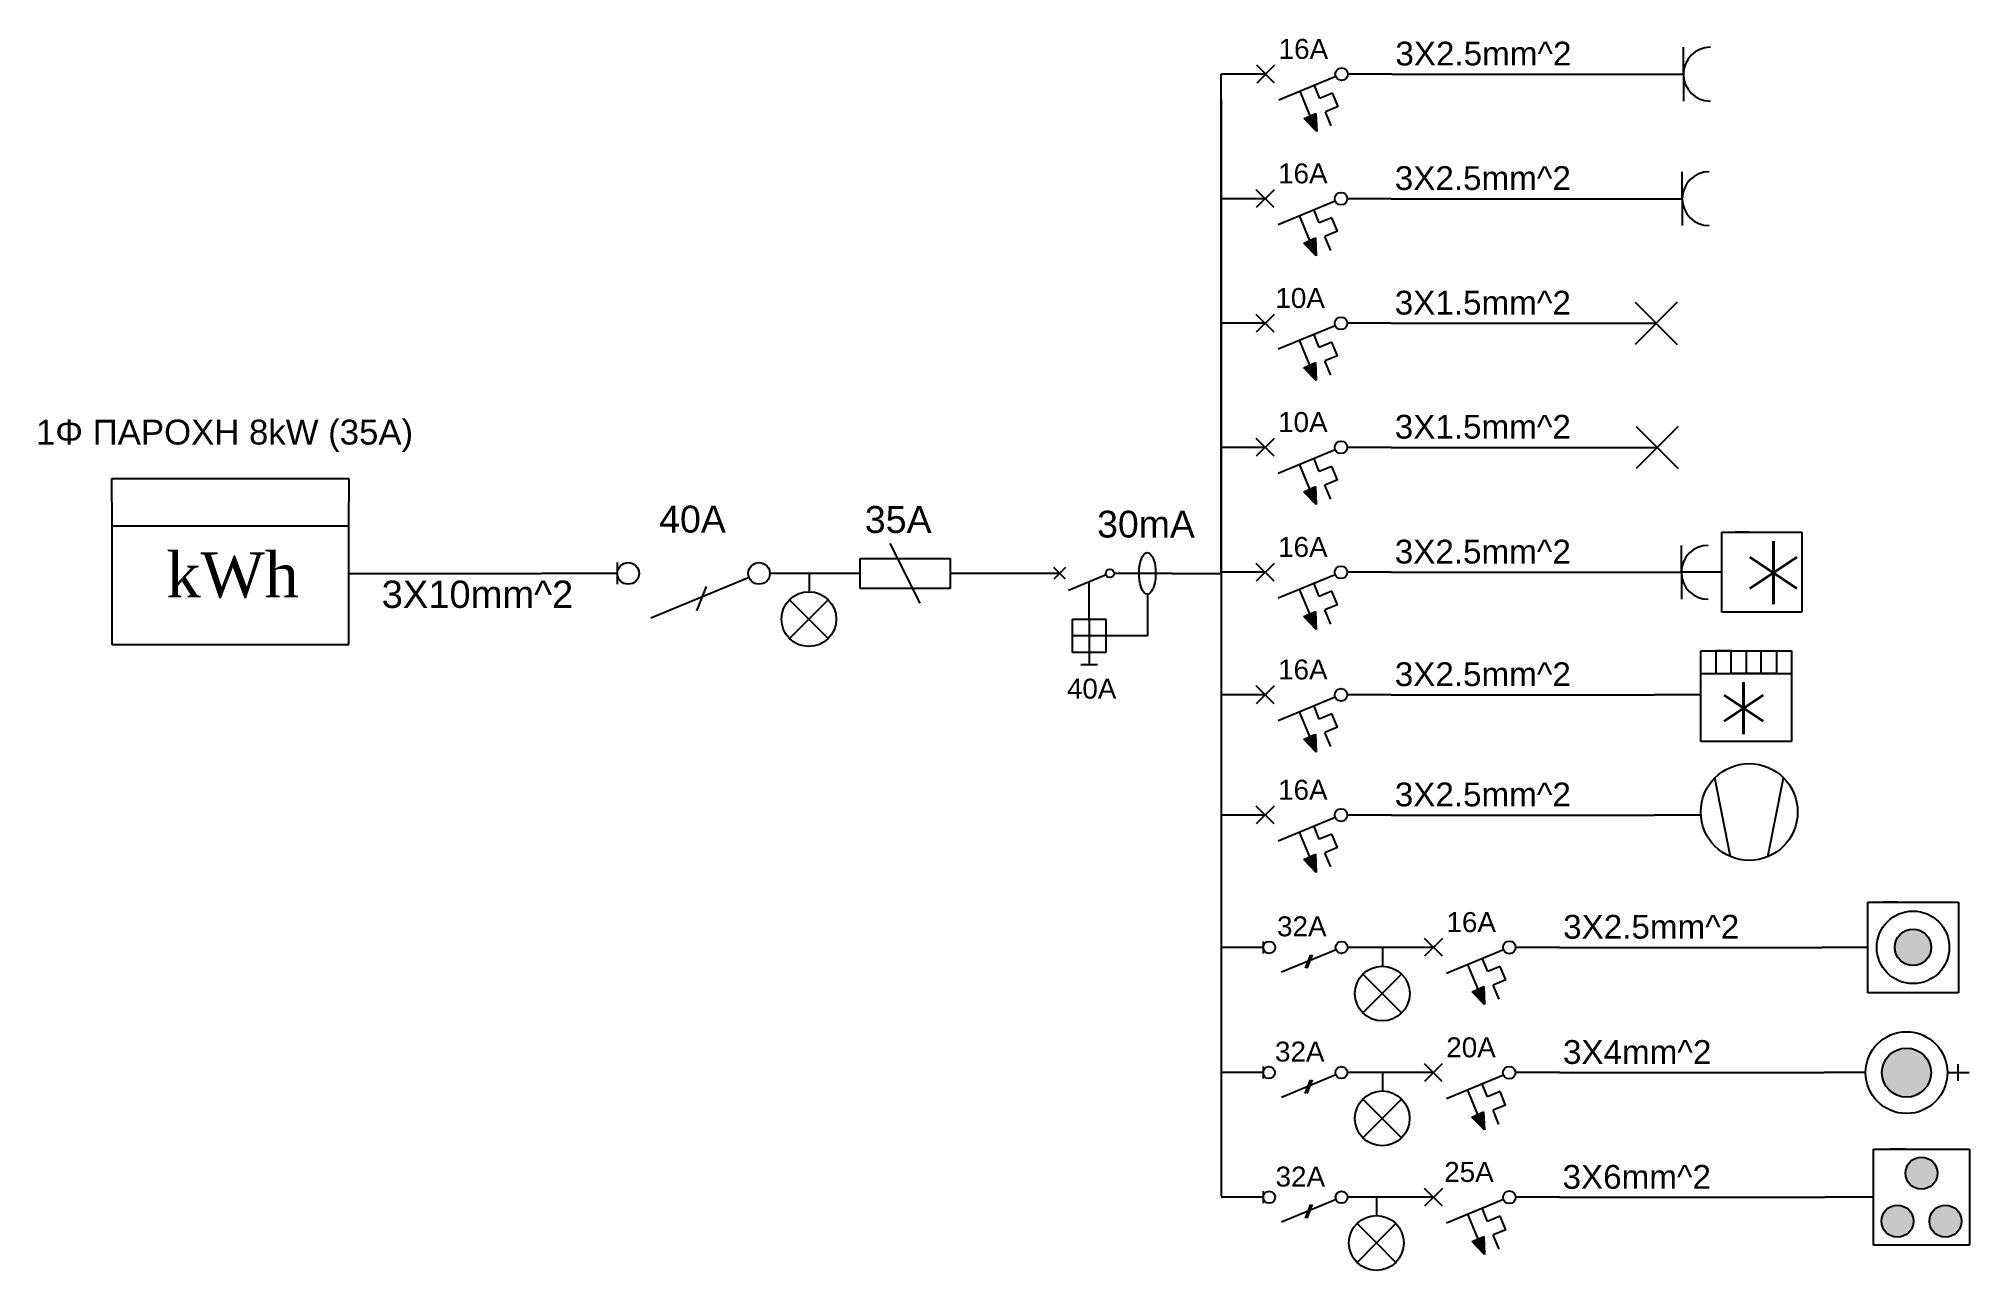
# Model space of a CAD drawing. Header units: inches. Extents: x 225 to 613, y 173 to 420.
import ezdxf

# ---------------------------------------------------------------- set-up
doc = ezdxf.new("R2010")
doc.units = ezdxf.units.IN
doc.header["$MEASUREMENT"] = 0
doc.layers.add('συμβολα', color=7, linetype='Continuous')
doc.styles.get("Standard").update_dxf_attribs({"font": 'arial.ttf'})
doc.styles.add('TXT', font='romans.shx')

msp = doc.modelspace()

# ---------------------------------------------------------------- hatches: boundary and pattern name
at = {"layer": 'συμβολα'}
h = msp.add_hatch(color=256, dxfattribs=at)
h.dxf.hatch_style = 1
h.paths.add_polyline_path([(481.77, 400.89), (481.58, 404.5), (479.25, 403.47)])
h = msp.add_hatch(color=256, dxfattribs=at)
h.dxf.hatch_style = 1
h.paths.add_polyline_path([(481.65, 375.93), (481.47, 379.54), (479.13, 378.52)])
h = msp.add_hatch(color=256, dxfattribs=at)
h.dxf.hatch_style = 1
h.paths.add_polyline_path([(481.65, 350.94), (481.47, 354.56), (479.13, 353.53)])
h = msp.add_hatch(color=256, dxfattribs=at)
h.dxf.hatch_style = 1
h.paths.add_polyline_path([(481.65, 326.08), (481.47, 329.69), (479.13, 328.67)])
h = msp.add_hatch(color=256, dxfattribs=at)
h.dxf.hatch_style = 1
h.paths.add_polyline_path([(481.65, 301.03), (481.47, 304.65), (479.13, 303.62)])
h = msp.add_hatch(color=256, dxfattribs=at)
h.dxf.hatch_style = 1
h.paths.add_polyline_path([(481.65, 276.46), (481.47, 280.08), (479.13, 279.05)])
h = msp.add_hatch(color=256, dxfattribs=at)
h.dxf.hatch_style = 1
h.paths.add_polyline_path([(481.65, 252.35), (481.47, 255.97), (479.13, 254.94)])
for points in [[(597.68, 237.31, 1), (604.95, 237.31, 1)], [(595.08, 212.2, 1), (604.92, 212.2, 1)]]:
    msp.add_hatch(color=256, dxfattribs=at).paths.add_polyline_path(points)
h = msp.add_hatch(color=256, dxfattribs=at)
h.dxf.hatch_style = 1
h.paths.add_polyline_path([(515.41, 225.83), (515.22, 229.44), (512.89, 228.42)])
h = msp.add_hatch(color=256, dxfattribs=at)
h.dxf.hatch_style = 1
h.paths.add_polyline_path([(515.37, 200.72), (515.19, 204.33), (512.85, 203.3)])
h = msp.add_hatch(color=256, dxfattribs=at)
h.paths.add_polyline_path([(606.2, 192.03, 1), (599.79, 192.03, 1)])
h.paths.add_polyline_path([(611.01, 182.41, 1), (604.59, 182.41, 1)])
h.paths.add_polyline_path([(594.98, 182.41, 1), (601.39, 182.41, 1)])
h = msp.add_hatch(color=256, dxfattribs=at)
h.dxf.hatch_style = 1
h.paths.add_polyline_path([(515.4, 175.74), (515.22, 179.35), (512.88, 178.32)])

# ---------------------------------------------------------------- linework, layer by layer
for p, q in [((462.59, 407.27), (462.59, 412.37)), ((462.7, 412.37), (462.59, 412.37)), ((462.59, 312.08), (462.59, 407.27)), ((462.59, 407.27), (462.59, 231.02)), ((287.67, 312.29), (326.3, 312.29)), ((452.78, 312.29), (461.24, 312.29)), ((461.24, 312.29), (462.59, 312.29)), ((462.59, 231.02), (462.59, 187.43))]:
    msp.add_line(p, q)
at = {"color": 5}
for p, q in [((496.8, 412.37), (549.87, 412.37)), ((496.69, 387.41), (549.64, 387.41))]:
    msp.add_line(p, q, dxfattribs=at)
at = {"color": 1}
for p, q in [((496.69, 362.43), (549.78, 362.43)), ((496.69, 337.56), (550.02, 337.56))]:
    msp.add_line(p, q, dxfattribs=at)
at = {"color": 7}
for p, q in [((380.01, 308.61), (380.01, 312.29)), ((494.98, 233.55), (494.98, 237.22)), ((494.97, 208.52), (494.97, 212.2)), ((493.8, 183.54), (493.8, 187.22))]:
    msp.add_line(p, q, dxfattribs=at)
at = {"color": 2}
for p, q in [((496.69, 312.51), (549.46, 312.51)), ((496.69, 287.95), (549.46, 287.95)), ((496.69, 263.84), (549.46, 263.84)), ((530.45, 237.31), (583.03, 237.31)), ((530.41, 212.2), (583.51, 212.2)), ((530.44, 187.22), (583.65, 187.22))]:
    msp.add_line(p, q, dxfattribs=at)
at = {"layer": 'συμβολα'}
for p, q in [((555.27, 412.37), (555.27, 417.77)), ((471.52, 412.37), (462.7, 412.37)), ((473.3, 414.15), (469.74, 410.59)), ((473.3, 410.59), (469.74, 414.15)), ((485.56, 411.89), (474.14, 407.15)), ((496.8, 412.37), (487.99, 412.37)), ((549.87, 412.37), (555.27, 412.37)), ((555.27, 412.37), (555.27, 406.97)), ((480.44, 404), (478.39, 408.97)), ((482.38, 407.51), (481.31, 410.07)), ((484.9, 408.56), (482.38, 407.51)), ((486.02, 405.86), (484.9, 408.56)), ((479.25, 403.47), (481.58, 404.5)), ((481.77, 400.89), (479.25, 403.47)), ((481.58, 404.5), (481.77, 400.89)), ((486.02, 405.86), (483.49, 404.82)), ((484.66, 401.99), (483.49, 404.82)), ((555.04, 387.41), (555.04, 392.81)), ((471.4, 387.41), (462.59, 387.41)), ((473.18, 389.19), (469.62, 385.63)), ((473.18, 385.63), (469.62, 389.19)), ((496.69, 387.41), (487.87, 387.41)), ((549.64, 387.41), (555.04, 387.41)), ((555.04, 387.41), (555.04, 382.01)), ((485.45, 386.93), (474.02, 382.19)), ((480.33, 379.04), (478.27, 384.01)), ((482.26, 382.55), (481.2, 385.11)), ((484.79, 383.6), (482.26, 382.55)), ((485.9, 380.91), (484.79, 383.6)), ((479.13, 378.52), (481.47, 379.54)), ((481.47, 379.54), (481.65, 375.93)), ((485.9, 380.91), (483.38, 379.86)), ((484.55, 377.04), (483.38, 379.86)), ((481.65, 375.93), (479.13, 378.52)), ((473.18, 364.21), (469.62, 360.65)), ((473.18, 360.65), (469.62, 364.21)), ((545.57, 366.64), (554, 358.21)), ((554, 366.64), (545.57, 358.21)), ((471.4, 362.43), (462.59, 362.43)), ((485.45, 361.94), (474.02, 357.21)), ((482.26, 357.57), (481.2, 360.13)), ((496.69, 362.43), (487.87, 362.43)), ((480.33, 354.06), (478.27, 359.03)), ((484.79, 358.62), (482.26, 357.57)), ((485.9, 355.92), (484.79, 358.62)), ((479.13, 353.53), (481.47, 354.56)), ((481.65, 350.94), (479.13, 353.53)), ((481.47, 354.56), (481.65, 350.94)), ((485.9, 355.92), (483.38, 354.88)), ((484.55, 352.05), (483.38, 354.88)), ((545.81, 341.77), (554.24, 333.35)), ((554.24, 341.77), (545.81, 333.35)), ((471.4, 337.56), (462.59, 337.56)), ((473.18, 339.34), (469.62, 335.78)), ((473.18, 335.78), (469.62, 339.34)), ((485.45, 337.08), (474.02, 332.34)), ((496.69, 337.56), (487.87, 337.56)), ((480.33, 329.19), (478.27, 334.16)), ((482.26, 332.7), (481.2, 335.26)), ((484.79, 333.75), (482.26, 332.7)), ((485.9, 331.06), (484.79, 333.75)), ((240.14, 326.55), (240.14, 331.3)), ((240.14, 331.3), (287.67, 331.3)), ((287.67, 331.3), (287.67, 326.55)), ((479.13, 328.67), (481.47, 329.69)), ((481.47, 329.69), (481.65, 326.08)), ((485.9, 331.06), (483.38, 330.01)), ((484.55, 327.19), (483.38, 330.01)), ((240.14, 326.55), (240.14, 298.03)), ((287.67, 298.03), (287.67, 326.55)), ((481.65, 326.08), (479.13, 328.67)), ((287.67, 321.79), (240.14, 321.79)), ((402.2, 306.29), (396.2, 318.29)), ((554.86, 312.51), (554.86, 317.91)), ((562.98, 320.54), (579.02, 320.54)), ((562.98, 304.49), (562.98, 320.54)), ((568.33, 320.54), (565.65, 320.54)), ((573.67, 320.54), (576.35, 320.54)), ((579.02, 320.54), (579.02, 304.49)), ((341.5, 314.46), (341.5, 310.12)), ((390.2, 315.29), (408.21, 315.29)), ((390.2, 309.29), (390.2, 315.29)), ((408.21, 315.29), (408.21, 309.29)), ((446.16, 313.36), (446.26, 314.06)), ((446.26, 314.06), (446.4, 314.66)), ((446.4, 314.66), (446.6, 315.23)), ((446.6, 315.23), (446.81, 315.68)), ((446.81, 315.68), (447.09, 316.06)), ((447.09, 316.06), (447.41, 316.36)), ((447.41, 316.36), (447.68, 316.45)), ((447.68, 316.45), (447.91, 316.44)), ((447.91, 316.44), (448.19, 316.33)), ((448.19, 316.33), (448.44, 316.08)), ((448.44, 316.08), (448.74, 315.68)), ((448.74, 315.68), (448.94, 315.27)), ((448.94, 315.27), (449.08, 314.88)), ((449.08, 314.88), (449.25, 314.26)), ((449.25, 314.26), (449.33, 313.8)), ((449.33, 313.8), (449.4, 313.24)), ((473.18, 314.29), (469.62, 310.73)), ((473.18, 310.73), (469.62, 314.29)), ((562.98, 312.51), (562.98, 316.53)), ((341.5, 312.29), (326.3, 312.29)), ((367.92, 311.46), (348.2, 303.29)), ((379.7, 312.29), (372.1, 312.29)), ((390.2, 312.29), (379.7, 312.29)), ((418.71, 312.29), (408.21, 312.29)), ((430.27, 312.29), (418.71, 312.29)), ((431.38, 311.11), (429.02, 313.47)), ((431.38, 313.47), (429.02, 311.11)), ((439.5, 311.97), (431.94, 308.83)), ((436.1, 303.12), (436.1, 310.62)), ((452.78, 312.29), (441.11, 312.29)), ((446.12, 311.76), (446.14, 312.29)), ((446.21, 310.87), (446.12, 311.76)), ((446.13, 312.92), (446.16, 313.36)), ((446.14, 312.29), (446.13, 312.92)), ((446.33, 310.18), (446.21, 310.87)), ((446.55, 309.47), (446.33, 310.18)), ((449.15, 309.9), (449.01, 309.48)), ((449.26, 310.38), (449.15, 309.9)), ((449.34, 310.82), (449.26, 310.38)), ((449.38, 311.17), (449.34, 310.82)), ((449.41, 311.51), (449.38, 311.17)), ((449.4, 313.24), (449.43, 312.83)), ((449.44, 311.97), (449.41, 311.51)), ((449.43, 312.83), (449.44, 312.52)), ((449.44, 312.52), (449.44, 312.27)), ((449.44, 312.27), (449.44, 311.97)), ((471.4, 312.51), (462.59, 312.51)), ((485.45, 312.03), (474.02, 307.3)), ((482.26, 307.66), (481.2, 310.22)), ((496.69, 312.51), (487.87, 312.51)), ((549.46, 312.51), (554.86, 312.51)), ((554.86, 312.51), (554.86, 307.12)), ((562.98, 312.51), (554.86, 312.51)), ((562.98, 312.51), (562.98, 312.51)), ((359.3, 309.65), (357.36, 304.76)), ((408.21, 309.29), (390.2, 309.29)), ((446.82, 308.89), (446.55, 309.47)), ((447.12, 308.48), (446.82, 308.89)), ((447.45, 308.19), (447.12, 308.48)), ((447.78, 308.12), (447.45, 308.19)), ((448.13, 308.21), (447.78, 308.12)), ((447.78, 308.12), (447.78, 299.78)), ((448.42, 308.46), (448.13, 308.21)), ((448.61, 308.7), (448.42, 308.46)), ((448.81, 309.04), (448.61, 308.7)), ((449.01, 309.48), (448.81, 309.04)), ((480.33, 304.15), (478.27, 309.11)), ((484.79, 308.7), (482.26, 307.66)), ((485.9, 306.01), (483.38, 304.96)), ((485.9, 306.01), (484.79, 308.7)), ((432.77, 296.45), (432.77, 303.12)), ((432.77, 303.12), (439.44, 303.12)), ((436.1, 303.12), (436.1, 296.45)), ((439.44, 303.12), (439.44, 296.45)), ((479.13, 303.62), (481.47, 304.65)), ((481.65, 301.03), (479.13, 303.62)), ((481.47, 304.65), (481.65, 301.03)), ((484.55, 302.14), (483.38, 304.96)), ((579.02, 304.49), (562.98, 304.49)), ((439.44, 299.78), (432.77, 299.78)), ((447.78, 299.78), (439.44, 299.78)), ((240.14, 298.03), (287.67, 298.03)), ((439.44, 296.45), (432.77, 296.45)), ((436.1, 296.45), (436.1, 293.95)), ((558.77, 296.74), (576.93, 296.74)), ((558.77, 278.58), (558.77, 296.74)), ((564.82, 296.74), (561.79, 296.74)), ((561.79, 296.74), (561.79, 292.2)), ((564.82, 292.2), (564.82, 296.74)), ((567.85, 296.74), (567.85, 292.2)), ((570.88, 292.2), (570.88, 296.74)), ((570.88, 296.74), (573.91, 296.74)), ((573.91, 296.74), (573.91, 292.2)), ((576.93, 296.74), (576.93, 278.58)), ((437.77, 293.95), (434.44, 293.95)), ((558.77, 287.66), (558.77, 292.2)), ((558.77, 292.2), (576.93, 292.2)), ((573.91, 292.2), (564.82, 292.2)), ((567.85, 292.2), (570.88, 292.2)), ((471.4, 287.95), (462.59, 287.95)), ((473.18, 289.73), (469.62, 286.17)), ((473.18, 286.17), (469.62, 289.73)), ((485.45, 287.46), (474.02, 282.73)), ((496.69, 287.95), (487.87, 287.95)), ((558.77, 287.95), (549.46, 287.95)), ((558.77, 287.66), (558.77, 287.66)), ((480.33, 279.58), (478.27, 284.55)), ((482.26, 283.09), (481.2, 285.65)), ((484.79, 284.13), (482.26, 283.09)), ((485.9, 281.44), (484.79, 284.13)), ((479.13, 279.05), (481.47, 280.08)), ((481.65, 276.46), (479.13, 279.05)), ((481.47, 280.08), (481.65, 276.46)), ((485.9, 281.44), (483.38, 280.4)), ((484.55, 277.57), (483.38, 280.4)), ((576.93, 278.58), (558.77, 278.58)), ((471.4, 263.84), (462.59, 263.84)), ((473.18, 265.62), (469.62, 262.05)), ((473.18, 262.05), (469.62, 265.62)), ((485.45, 263.35), (474.02, 258.62)), ((496.69, 263.84), (487.87, 263.84)), ((558.77, 263.84), (549.46, 263.84)), ((578.18, 264.45), (578.18, 264.45)), ((480.33, 255.47), (478.27, 260.44)), ((482.26, 258.98), (481.2, 261.54)), ((484.79, 260.02), (482.26, 258.98)), ((485.9, 257.33), (484.79, 260.02)), ((479.13, 254.94), (481.47, 255.97)), ((481.47, 255.97), (481.65, 252.35)), ((485.9, 257.33), (483.38, 256.29)), ((484.55, 253.46), (483.38, 256.29)), ((481.65, 252.35), (479.13, 254.94)), ((592.22, 246.4), (610.4, 246.4)), ((592.22, 228.22), (592.22, 246.4)), ((598.28, 246.4), (595.25, 246.4)), ((604.34, 246.4), (607.37, 246.4)), ((610.4, 246.4), (610.4, 228.22)), ((592.22, 237.31), (592.22, 241.86)), ((471.01, 237.31), (462.6, 237.31)), ((471.01, 238.51), (471.01, 236.11)), ((485.62, 236.85), (474.71, 232.33)), ((496.35, 237.31), (487.93, 237.31)), ((505.16, 237.31), (496.35, 237.31)), ((506.94, 239.09), (503.38, 235.53)), ((506.94, 235.53), (503.38, 239.09)), ((519.21, 236.83), (507.78, 232.09)), ((530.45, 237.31), (521.63, 237.31)), ((592.22, 237.31), (583.03, 237.31)), ((592.22, 237.31), (592.22, 237.31)), ((480.48, 235.85), (479.41, 233.15)), ((480.85, 235.85), (479.78, 233.15)), ((514.09, 228.94), (512.03, 233.91)), ((516.02, 232.45), (514.96, 235.01)), ((518.55, 233.5), (516.02, 232.45)), ((519.66, 230.81), (518.55, 233.5)), ((512.89, 228.42), (515.22, 229.44)), ((515.22, 229.44), (515.41, 225.83)), ((519.66, 230.81), (517.13, 229.76)), ((518.3, 226.94), (517.13, 229.76)), ((515.41, 225.83), (512.89, 228.42)), ((610.4, 228.22), (592.22, 228.22)), ((470.97, 213.4), (470.97, 211)), ((506.9, 213.98), (503.34, 210.42)), ((506.9, 210.42), (503.34, 213.98)), ((610.38, 212.2), (610.38, 213.87)), ((470.97, 212.2), (462.56, 212.2)), ((485.58, 211.74), (474.67, 207.22)), ((480.44, 210.74), (479.37, 208.03)), ((480.81, 210.74), (479.74, 208.03)), ((496.31, 212.2), (487.89, 212.2)), ((505.12, 212.2), (496.31, 212.2)), ((519.17, 211.72), (507.74, 206.98)), ((515.98, 207.34), (514.92, 209.9)), ((530.41, 212.2), (521.59, 212.2)), ((591.8, 212.2), (583.51, 212.2)), ((591.8, 212.2), (591.8, 212.2)), ((608.2, 212.2), (612.57, 212.2)), ((610.38, 210.53), (610.38, 212.2)), ((514.05, 203.83), (511.99, 208.8)), ((518.51, 208.39), (515.98, 207.34)), ((519.62, 205.69), (517.1, 204.65)), ((519.62, 205.69), (518.51, 208.39)), ((512.85, 203.3), (515.19, 204.33)), ((515.37, 200.72), (512.85, 203.3)), ((515.19, 204.33), (515.37, 200.72)), ((518.27, 201.82), (517.1, 204.65)), ((593.38, 196.83), (612.61, 196.83)), ((593.38, 177.6), (593.38, 196.83)), ((599.79, 196.83), (596.58, 196.83)), ((606.2, 196.83), (609.4, 196.83)), ((612.61, 196.83), (612.61, 177.6)), ((593.38, 187.22), (593.38, 192.03)), ((471, 187.22), (462.59, 187.22)), ((471, 188.42), (471, 186.02)), ((485.61, 186.76), (474.7, 182.24)), ((496.34, 187.22), (487.93, 187.22)), ((505.15, 187.22), (496.34, 187.22)), ((506.93, 189), (503.37, 185.44)), ((506.93, 185.44), (503.37, 189)), ((519.2, 186.74), (507.77, 182)), ((530.44, 187.22), (521.62, 187.22)), ((593.38, 187.22), (583.65, 187.22)), ((593.38, 187.22), (593.38, 187.22)), ((480.47, 185.76), (479.4, 183.05)), ((480.84, 185.76), (479.78, 183.05)), ((514.08, 178.85), (512.02, 183.82)), ((516.01, 182.36), (514.95, 184.92)), ((518.54, 183.41), (516.01, 182.36)), ((519.65, 180.71), (518.54, 183.41)), ((512.88, 178.32), (515.22, 179.35)), ((515.4, 175.74), (512.88, 178.32)), ((515.22, 179.35), (515.4, 175.74)), ((519.65, 180.71), (517.13, 179.67)), ((518.3, 176.84), (517.13, 179.67)), ((612.61, 177.6), (593.38, 177.6))]:
    msp.add_line(p, q, dxfattribs=at)
at = {"layer": 'συμβολα', "ltscale": 0.3}
for p, q in [((379.91, 303.12), (376.03, 307)), ((379.91, 303.12), (383.8, 307)), ((379.91, 303.12), (376.03, 299.23)), ((379.91, 303.12), (383.8, 299.23)), ((494.89, 228.05), (491, 231.94)), ((494.89, 228.05), (498.77, 231.94)), ((494.89, 228.05), (491, 224.17)), ((494.89, 228.05), (498.77, 224.17)), ((494.88, 203.03), (490.99, 206.91)), ((494.88, 203.03), (498.76, 206.91)), ((494.88, 203.03), (490.99, 199.14)), ((494.88, 203.03), (498.76, 199.14)), ((493.7, 178.05), (489.82, 181.93)), ((493.7, 178.05), (497.59, 181.93)), ((493.7, 178.05), (489.82, 174.16)), ((493.7, 178.05), (497.59, 174.16))]:
    msp.add_line(p, q, dxfattribs=at)
at = {"layer": 'συμβολα', "ltscale": 0.1}
for p, q in [((564.74, 255.48), (561.59, 271.33)), ((572.18, 255.48), (575.33, 271.32))]:
    msp.add_line(p, q, dxfattribs=at)
at = {"layer": 'συμβολα'}
for centre, radius in [((486.73, 412.37), 1.26), ((486.61, 387.41), 1.26), ((486.61, 362.43), 1.26), ((486.61, 337.56), 1.26), ((343.68, 312.29), 2.17), ((369.92, 312.29), 2.17), ((486.61, 312.51), 1.26), ((440.27, 312.29), 0.834), ((486.61, 287.95), 1.26), ((568.46, 264.46), 9.71), ((486.61, 263.84), 1.26), ((601.31, 237.31), 7.27), ((601.31, 237.31), 3.64), ((472.21, 237.31), 1.2), ((486.73, 237.31), 1.2), ((520.37, 237.31), 1.26), ((600, 212.2), 8.2), ((600, 212.2), 4.92), ((472.17, 212.2), 1.2), ((486.69, 212.2), 1.2), ((520.33, 212.2), 1.26), ((602.99, 192.03), 3.21), ((472.2, 187.22), 1.2), ((486.72, 187.22), 1.2), ((520.36, 187.22), 1.26), ((598.18, 182.41), 3.21), ((607.8, 182.41), 3.21)]:
    msp.add_circle(centre, radius, dxfattribs=at)
at = {"layer": 'συμβολα', "ltscale": 0.3}
for centre in [(379.91, 303.12), (494.89, 228.05), (494.88, 203.03), (493.7, 178.05)]:
    msp.add_circle(centre, 5.49, dxfattribs=at)
at = {"layer": 'συμβολα'}
for centre in [(560.67, 412.37), (560.44, 387.41), (560.26, 312.51)]:
    msp.add_arc(centre, 5.4, 90, 270, dxfattribs=at)

# ---------------------------------------------------------------- texts
at = {"color": 7}
for s, p in [('3X2.5mm^ 2', (497.51, 414.12)), ('3X2.5mm^ 2', (497.39, 389.16)), ('3X1.5mm^ 2', (497.39, 364.18)), ('3X1.5mm^ 2', (497.39, 339.31)), ('3X2.5mm^ 2', (497.39, 314.27)), ('3X2.5mm^ 2', (497.39, 289.7)), ('3X2.5mm^ 2', (497.39, 265.59)), ('3X2.5mm^ 2', (531.15, 239.06)), ('3X4mm^ 2', (531.11, 213.95)), ('3X6mm^ 2', (531.03, 188.92))]:
    msp.add_text(s, height=4.766, dxfattribs=at).set_placement(p)
for s, height, p in [('30mA', 5.37, (437.71, 319.48)), ('3X10mm^ 2', 5.47, (294.25, 305.37))]:
    msp.add_text(s, height=height).set_placement(p)
at = {"attachment_point": 1}
for s, width, gutter_width, heights, insert, char_height in [('16A', 12.1715, 19.99, [0], (474.1, 419.44), 3.997), ('16A', 12.1715, 19.99, [0], (473.99, 394.48), 3.997), ('10A', 12.1715, 19.99, [0], (473.45, 369.5), 3.997), ('10A', 12.1715, 19.99, [0], (473.99, 344.63), 3.997), ('1{\\fArial|b0|i0|c161|p34;Φ ΠΑΡΟΧΗ 8}kW {\\fArial|b0|i0|c161|p34;(35Α)}', 78.4549, 24.94, [6.6], (224.93, 343.11), 4.9874), ('40A', 16.4257, 26.97, [0], (349.87, 325.86), 5.394), ('35A', 16.4257, 26.97, [0], (391.12, 325.79), 5.394), ('16A', 12.1715, 19.99, [0], (473.99, 319.59), 3.997), ('16A', 12.1715, 19.99, [0], (473.99, 295.02), 3.997), ('40A', 12.1715, 19.99, [0], (431.64, 291.18), 3.997), ('16A', 12.1715, 19.99, [0], (473.99, 270.91), 3.997), ('16A', 12.1715, 19.99, [0], (507.75, 244.38), 3.997), ('32A', 12.1715, 19.99, [0], (473.78, 243.53), 3.997), ('32A', 12.1715, 19.99, [0], (473.37, 218.42), 3.997), ('20A', 12.1715, 19.99, [0], (507.71, 219.27), 3.997), ('25A', 12.1715, 19.99, [0], (507.3, 194.29), 3.997), ('32A', 12.1715, 19.99, [0], (473.49, 193.36), 3.997)]:
    msp.add_mtext_dynamic_manual_height_columns(s, width=width, gutter_width=gutter_width, heights=heights, dxfattribs=dict(at, insert=insert, char_height=char_height))
at = {"layer": 'συμβολα', "style": 'TXT'}
msp.add_text('*', height=18.17, dxfattribs=at).set_placement((561.11, 272.3))
at = {"layer": 'συμβολα', "insert": (565.75, 318.72), "char_height": 22.06, "width": 19.1918, "attachment_point": 1, "style": 'TXT'}
msp.add_mtext('*', dxfattribs=at)
at = {"layer": 'συμβολα', "insert": (251.11, 316.52), "char_height": 9.0302, "width": 38.0218, "attachment_point": 1}
msp.add_mtext('{\\fTimes New Roman|b0|i0|c0|p18;kWh}', dxfattribs=at)

doc.saveas('drawing.dxf')
